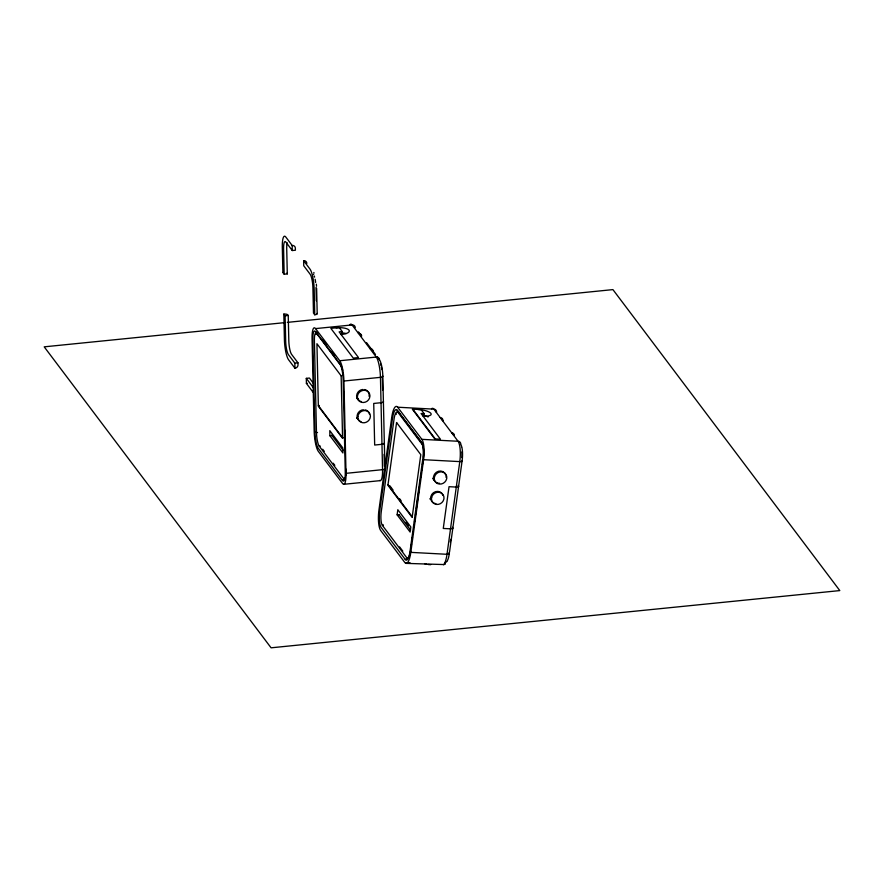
<?xml version="1.0" encoding="UTF-8"?>
<svg xmlns="http://www.w3.org/2000/svg" width="884" height="884" viewBox="0 0 884 884"><rect width="100%" height="100%" fill="white"/><g stroke="black" fill="none" stroke-linecap="round" stroke-linejoin="round"><path stroke-width="1.33" d="M397.115 514.819L397.822 509.736L410.828 526.974L410.121 532.069L397.115 514.819L399.192 514.93M423.812 416.209L424.165 413.657L421.104 409.601L412.309 409.137L434.751 438.895L440.431 439.193L421.06 413.491L424.165 413.657M410.938 548.003L411.502 543.914M411.878 541.185L412.441 537.096M412.817 534.378L413.193 531.649M413.756 527.56L414.132 524.831M414.508 522.112L415.071 518.024M415.447 515.295L416.01 511.206M416.386 508.477L416.762 505.758M417.137 503.029L417.712 498.941M418.088 496.211L419.403 486.675M419.966 482.587L420.342 479.857M420.718 477.139L421.281 473.05M421.657 470.321L422.033 467.592M422.408 464.873L422.972 460.785M410.806 552.367L423.591 459.691A16.122 4.287 -87 0 0 421.867 439.348L397.656 407.215A16.122 4.287 -87 0 0 391.722 417.425L378.938 510.09A16.122 4.287 -87 0 0 380.65 530.444L404.872 562.567A16.122 4.287 -87 0 0 410.806 552.367L447.006 554.29A3.227 0.939 7.9 0 0 449.337 553.439A12.895 3.425 -87 0 1 446.984 561.307M450.31 542.047L450.674 539.362M449.525 552.102L462.122 460.763A12.895 3.425 -87 0 0 461.956 447.669M317.345 333.069A10.741 2.332 84.3 0 1 317.743 333.467L315.61 331.655A12.895 2.796 84.3 0 0 312.826 339.765L314.925 432.077A12.895 2.796 84.3 0 0 318.262 448.31L342.473 480.443L344.517 478.2M406.154 563.384L443.724 564.556A16.122 4.287 -87 0 0 447.006 554.29L459.791 461.614A16.122 4.287 -87 0 0 458.067 441.271L433.856 409.137A16.122 4.287 -87 0 0 431.547 408.739M423.237 444.541L397.236 410.275A12.895 3.425 -87 0 0 392.485 418.43L379.7 511.107A12.895 3.425 -87 0 0 381.07 527.383L405.292 559.517L407.646 557.583A10.741 2.862 -87 0 0 408.949 558.014M341.158 334.583L344.826 333.953A10.741 3.536 -1.3 0 0 349.047 330.152A10.741 3.536 -1.3 0 0 340.086 327.666L336.064 327.82M443.547 564.732L445.359 564.069L445.315 562.611M284.162 274.206L283.587 248.846A10.741 2.332 84.3 0 1 285.908 242.083L292.272 250.537L295.411 250.216L295.355 248.194A3.227 2.961 -37 0 0 292.162 245.465L285.786 237.011A16.122 3.503 84.3 0 0 282.305 247.155L282.88 272.515L284.162 274.206L287.289 273.885L286.714 248.526A10.741 2.332 84.3 0 1 287.178 242.746M283.83 314.107L285.101 315.798L288.239 315.478L288.814 340.837A10.741 2.332 84.3 0 0 291.587 354.362L297.963 362.827L298.007 364.849A3.227 2.961 -37 0 1 294.947 368.208L288.571 359.755A16.122 3.503 84.3 0 1 284.405 339.467L283.83 314.107A3.227 1.061 -1.3 0 1 287.72 314.803L288.239 315.478M284.604 322.649L44.2 346.837L271.079 647.817L839.8 590.589L612.921 289.609L287.355 322.373M315.544 328.605L339.765 360.738A16.122 3.503 84.3 0 1 343.931 381.026L346.02 473.338A16.122 3.503 84.3 0 1 342.55 483.482L318.328 451.359A16.122 3.503 84.3 0 1 314.163 431.072L312.063 338.749A16.122 3.503 84.3 0 1 315.544 328.605L352.064 324.936A3.227 2.961 -37 0 1 355.269 327.666M342.252 331.566L339.124 331.876L358.495 357.578L353.28 358.108L330.848 328.34L339.191 327.5L342.252 331.566L342.307 334.097M285.101 315.798L285.676 341.158A10.741 2.332 84.3 0 0 288.46 354.683L294.836 363.136L297.963 362.827M339.765 360.738L376.286 357.059A3.227 2.961 -37 0 1 379.479 359.788A12.895 2.796 84.3 0 1 382.816 376.02L384.849 465.669M313.389 392.485A16.122 3.503 84.3 0 1 312.792 391.877L306.416 383.424L306.306 378.352L309.433 378.043L313.411 383.324M343.931 381.026L380.452 377.346A3.227 1.061 -1.3 0 0 382.816 376.02M319.378 405.502L318.339 405.601L342.55 437.724L343.6 437.624M329.898 435.702L342.904 452.951L342.782 447.879L329.787 430.63L329.898 435.702L331.986 435.492M341.721 367.247A10.741 2.332 84.3 0 0 340.915 365.7L316.704 333.577A10.741 2.332 84.3 0 0 314.384 340.34L316.472 432.652A10.741 2.332 84.3 0 0 319.257 446.177L320.295 446.077M346.02 473.338L382.551 469.669A3.227 1.061 -1.3 0 0 384.728 469.017M343.71 484.31L380.231 480.631M423.104 416.198L426.729 416.165A10.741 3.127 7.9 0 0 430.895 413.369A10.741 3.127 7.9 0 0 421.988 409.878L417.999 409.436M397.656 407.215L433.856 409.137A3.227 2.961 -37 0 1 436.541 412.364A12.895 3.425 -87 0 0 436.287 412.077M421.867 439.348L458.067 441.271A3.227 2.961 -37 0 1 460.785 444.088M423.591 459.691L459.791 461.614A3.227 0.939 7.9 0 0 462.122 460.763M422.928 446.033A10.741 2.862 -87 0 0 422.198 444.486L397.988 412.364A10.741 2.862 -87 0 0 394.032 419.171L381.247 511.836A10.741 2.862 -87 0 0 382.385 525.405L383.424 525.461M406.187 562.633L410.132 562.843M428.243 564.522L430.663 564.688M314.925 432.077L317.522 432.552M426.408 564.279L424.585 563.616M441.315 418.707L442.906 420.817M451.923 432.773L453.558 434.95M358.451 331.887L361.633 336.119A3.227 2.961 -37 0 0 358.44 333.39M366.551 342.638L375.501 354.506M377.092 356.617L379.479 359.788M314.748 314.781L313.477 313.091L312.903 287.731A10.741 2.332 84.3 0 0 310.118 274.206L303.742 265.752L303.632 260.681L310.008 269.134A16.122 3.503 84.3 0 1 314.174 289.422L314.748 314.781A3.227 1.061 -1.3 0 0 317.113 313.455M412.828 409.159L435.259 438.917M458.1 485.548L458.608 486.222A3.227 0.939 7.9 0 1 456.277 487.073L449.039 486.686L443.271 528.444L450.52 528.831A3.227 0.939 7.9 0 0 452.851 527.98L452.343 527.306M397.236 410.275L421.447 442.398A12.895 3.425 -87 0 1 422.828 458.674L410.032 551.351A12.895 3.425 -87 0 1 405.292 559.517M286.781 273.211L287.289 273.885M322.594 339.898L326.627 345.257M331.467 351.677L334.693 355.965M315.61 331.655L339.832 363.777A12.895 2.796 84.3 0 1 343.169 380.009L345.257 472.321A12.895 2.796 84.3 0 1 342.473 480.443M389.855 485.791L393.082 490.079M399.535 498.642L401.148 500.786M388.01 484.664L412.231 516.797M306.306 378.352L312.671 386.805A10.741 2.332 84.3 0 0 313.455 387.358M405.767 522.345L408.253 525.637M398.938 514.598L410.563 530.024M331.732 435.149L343.357 450.575M399.568 546.876L402.795 551.163M382.385 525.405L406.607 557.528A10.741 2.862 -87 0 0 409.646 554.986M322.693 449.249L324.284 451.359M333.213 463.205L334.826 465.349M319.257 446.177L343.478 478.31A10.741 2.332 84.3 0 0 345.213 477.725M313.82 272.482L314.063 273.09M316.35 284.151L316.516 286.217M382.341 376.683L382.639 390.032M384.098 454.31L384.374 466.321M343.975 391.634L344.318 406.784M344.859 430.21L345.202 445.37M345.732 468.785L345.788 471.548A10.741 2.332 84.3 0 1 345.622 475.78M316.627 288.372L317.201 313.732M316.03 287.422L316.328 300.77M292.162 245.465L292.272 250.537M294.836 363.136L294.947 368.208M461.868 451.901A10.741 2.862 -87 0 1 461.879 457.625M448.829 552.765A10.741 2.862 -87 0 1 448.575 554.312M440.232 417.602A3.227 2.961 -37 0 1 442.939 420.419M451.702 432.817A3.227 2.961 -37 0 1 454.387 435.237M398.607 412.01A10.741 2.862 -87 0 1 399.016 412.419M396.176 414.397A10.741 2.862 -87 0 1 396.375 413.878M397.48 412.154A10.741 2.862 -87 0 1 398.165 411.867M445.768 474.995A6.442 5.923 -37 0 0 433.646 476.244L433.514 477.017A6.442 5.923 -37 0 0 437.215 482.918M446.011 476.498A6.442 5.923 -37 0 1 445.978 477.261M439.503 483.25A6.442 5.923 -37 0 1 437.956 483.128M383.225 525.162A10.741 2.862 -87 0 1 383.048 524.809M442.961 495.372A6.442 5.923 -37 0 0 430.828 496.62L430.707 497.383A6.442 5.923 -37 0 0 434.409 503.283M435.911 503.604A6.442 5.923 -37 0 1 435.149 503.493M434.011 480.078A6.442 5.923 -37 0 1 433.492 479.548M433.061 478.94A6.442 5.923 -37 0 1 432.707 478.288M430.254 499.316A6.442 5.923 -37 0 1 429.9 498.653M422.596 415.215A10.741 3.127 7.9 0 1 428.121 416.972M460.984 444.84A12.895 3.425 -87 0 1 461.791 446.972M446.718 561.649A12.895 3.425 -87 0 1 445.89 562.224M423.204 447.138A10.741 2.862 -87 0 1 423.447 457.249M410.563 550.732A10.741 2.862 -87 0 1 409.999 553.704M357.235 418.22A6.442 5.923 -37 0 1 356.771 417.635M358.572 399.259A6.442 5.923 -37 0 1 357.302 398.452M313.455 274.184A10.741 2.332 84.3 0 1 313.654 274.548M314.24 275.963A10.741 2.332 84.3 0 1 314.616 277.156M315.124 279.256A10.741 2.332 84.3 0 1 315.643 282.449M303.632 260.681A3.227 2.961 -37 0 1 306.836 263.41M307.223 383.247A3.227 2.961 -37 0 1 306.416 383.424M282.88 272.515A3.227 1.061 -1.3 0 1 283.3 272.482M380.518 363.888A10.741 2.332 84.3 0 1 381.07 365.744M381.402 367.18A10.741 2.332 84.3 0 1 381.811 369.545M369.91 348.605A3.227 2.961 -37 0 1 373.114 351.335M383.391 401.38A3.227 1.061 -1.3 0 1 381.026 402.717L373.722 403.447L374.672 445.039L381.976 444.309A3.227 1.061 -1.3 0 0 384.341 442.972M342.097 368.341A10.741 2.332 84.3 0 1 342.627 370.33M343.08 372.617A10.741 2.332 84.3 0 1 343.412 375.092M315.886 334.461A10.741 2.332 84.3 0 1 316.008 334.053M316.295 333.423A10.741 2.332 84.3 0 1 316.969 332.925M349.887 324.859A16.122 3.503 84.3 0 1 352.064 324.936L376.286 357.059A16.122 3.503 84.3 0 1 380.452 377.346L382.551 469.669A16.122 3.503 84.3 0 1 379.667 480.41M364.495 389.535A6.442 5.923 -37 0 1 368.86 393.236M369.059 393.966A6.442 5.923 -37 0 1 369.147 394.728L369.147 395.491A6.442 5.923 -37 0 1 369.037 396.253M361.291 401.579A6.442 5.923 -37 0 1 356.639 396.397L356.65 395.623A6.442 5.923 -37 0 1 362.937 389.457M345.29 478.752A10.741 2.332 84.3 0 1 345.103 478.708M364.959 409.822A6.442 5.923 -37 0 1 369.512 414.253M361.015 421.69A6.442 5.923 -37 0 1 357.103 416.684L357.103 415.911A6.442 5.923 -37 0 1 363.401 409.745M358.561 399.435A6.442 5.923 -37 0 1 356.771 398.109M357.766 418.917A6.442 5.923 -37 0 1 356.771 417.812M341.522 332.804A10.741 3.536 -1.3 0 1 346.174 333.577M357.412 396.463L357.412 397.236A6.442 5.923 -37 0 0 363.622 402.496A6.442 5.923 -37 0 0 369.91 396.33L369.921 395.557A6.442 5.923 -37 0 0 363.711 390.297A6.442 5.923 -37 0 0 357.412 396.463M357.876 416.751L357.876 417.524A6.442 5.923 -37 0 0 364.075 422.784A6.442 5.923 -37 0 0 370.374 416.618L370.374 415.856A6.442 5.923 -37 0 0 364.164 410.585A6.442 5.923 -37 0 0 357.876 416.751M396.584 422.552L387.921 485.283L412.143 517.405L420.795 454.674L396.584 422.552M434.442 477.095L434.309 477.857A6.442 5.923 -37 0 0 439.525 484.078A6.442 5.923 -37 0 0 446.641 478.863L446.774 478.1A6.442 5.923 -37 0 0 441.569 471.879A6.442 5.923 -37 0 0 434.442 477.095M431.635 497.46L431.502 498.222A6.442 5.923 -37 0 0 436.707 504.444A6.442 5.923 -37 0 0 443.834 499.239L443.967 498.466A6.442 5.923 -37 0 0 438.751 492.244A6.442 5.923 -37 0 0 431.635 497.46M341.147 375.844L316.936 343.721L318.351 406.209L342.572 438.342L341.147 375.844"/></g></svg>
